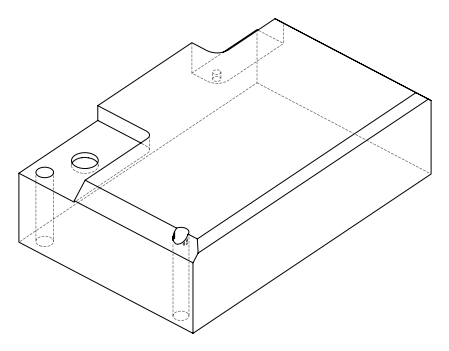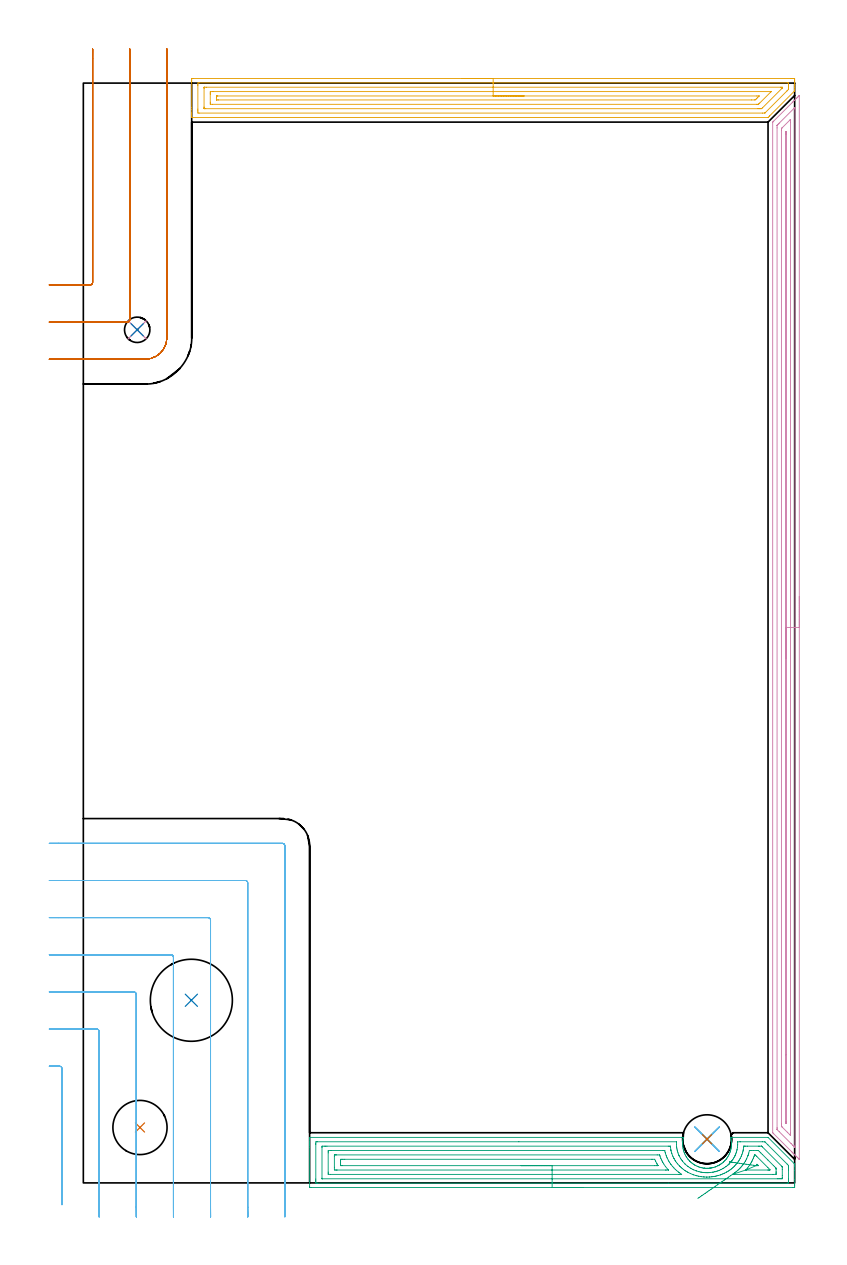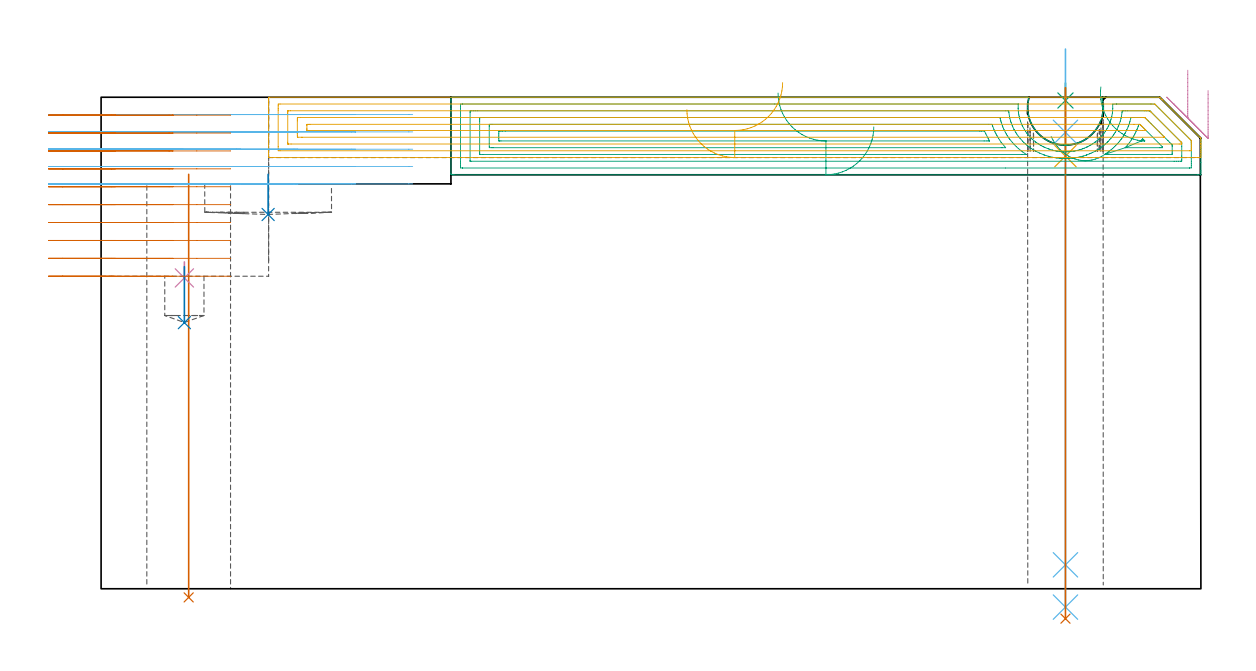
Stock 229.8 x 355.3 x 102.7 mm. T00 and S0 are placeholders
(PLAN: 13 operations, 8 tool changes, 45.2 min)
(1 INDEXABLE_INSERT_DRILL_THROUGH_HOLE_FROM_SOLID | STEP1HOLE_1 | NXT0302_006 | 0.36 min | 24668 mm3)
(2 INDEXABLE_INSERT_DRILL_BLIND_HOLE_FROM_SOLID | STEP1POCKET | NXT0302_024 | 0.04 min | 13329 mm3)
(3 SPOT_DRILL | STEP1HOLE | NXT0321_9005460120000 | 0.03 min | 5 mm3)
(4 SPOT_DRILL_1 | STEP1POCKET_1 | NXT0321_9005460120000 | 0.04 min | 4101 mm3)
(5 DRILL_BLIND_HOLE_INTO_CENTER | STEP1HOLE | NXT0301_053 | 0.06 min | 589 mm3)
(6 GUN_DRILL_THROUGH_HOLE | STEP1HOLE | UGT0307_007 | 0.57 min | 7444 mm3)
(7 DRILL_TO_ENLARGE_THROUGH_HOLE | STEP1HOLE | UGT0301_240 | 0.45 min | 12070 mm3)
(8 DRILL_BLIND_HOLE_INTO_CENTER_1 | STEP1POCKET_1 | NXT0301_053 | 0.06 min | 487 mm3)
(9 AREA_MILL | FG_CHAMFER_SURFACE | UGT0205_001 | 7.62 min | 20972 mm3)
(10 AREA_MILL_1 | FG_CHAMFER_SURFACE_1 | UGT0205_001 | 10.88 min | 12630 mm3)
(11 AREA_MILL_2 | FG_CHAMFER_SURFACE_2 | UGT0205_001 | 7.9 min | 15651 mm3)
(12 MILL_CORNER_NOTCH_RECTANGULAR | CORNER_NOTCH_RECTANGULAR | NXT0201_012 | Follow Part, ap 4, ae 75% | 9.56 min | 140143 mm3)
(13 MILL_CORNER_NOTCH_RECTANGULAR_1 | CORNER_NOTCH_RECTANGULAR_1 | NXT0201_012 | Follow Part, ap 4, ae 75% | 7.59 min | 120766 mm3)
(TOOL NXT0302_006 | Index. Insert Drill 17.5mm [880-D1750L25-05] | D17.5 PA176 FL88 Z2)
(TOOL NXT0302_024 | Index. Insert Drill 26.5mm [880-D2650L32-03] | D26.5 PA176 FL80 Z2)
(TOOL NXT0321_9005460120000 | NC Spot Drill, 142deg, 12mm, Carbide, Uncoated | D12 PA142 FL30 Z2)
(TOOL NXT0301_053 | Carbide Drill 8.2mm [860.1-0820-025A1-MM 2214] | D8.2 PA140 FL47 Z2)
(TOOL UGT0307_007 | Gun Drill 10 mm | D10 PA130 FL24 Z1)
(TOOL UGT0301_240 | Twist Drill 15.8 mm | D15.8 PA118 FL120 Z2)
(TOOL UGT0205_001 | Chamfer Mill 20 x 3 x 45 deg. | D20 FL50 Z2)
(TOOL NXT0201_012 | ENDMILL 16mm [2P460-1600-NA 1630] | D16 FL38 Z6)
(OP 1 INDEXABLE_INSERT_DRILL_THROUGH_HOLE_FROM_SOLID)
G17 G21 G94 G90
T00 M6
G54
G17 G0 G90 X18.3 Y17.9 S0 M3
G43 Z112.7 H1
G94 G81 G98 Z-1.806 F250. R86.6
G80
M5
M2
(OP 2 INDEXABLE_INSERT_DRILL_BLIND_HOLE_FROM_SOLID)
G17 G21 G94 G90
T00 M6
G54
G17 G0 G90 X34.9 Y59. S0 M3
G43 Z112.7 H1
G94 G81 G98 Z78.2 F250. R86.6
G80
M5
M2
(OP 3 SPOT_DRILL)
G17 G21 G94 G90
T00 M6
G54
G17 G0 G90 X201.5 Y14.1 S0 M3
G43 Z112.7 H0
G94 G81 G98 Z102.02 F250. R105.7
G80
M5
M2
(OP 4 SPOT_DRILL_1)
G17 G21 G94 G90
T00 M6
G54
G17 G0 G90 X17.4 Y275.6 S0 M3
G43 Z112.7 H0
G94 G81 G98 Z64.947 F250. R68.3
G80
M5
M2
(OP 5 DRILL_BLIND_HOLE_INTO_CENTER)
G17 G21 G94 G90
T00 M6
G54
G17 G0 G90 X201.5 Y14.1 S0 M3
G43 Z112.7 H1
G94 G81 G98 Z90.4 F250. R104.7
G80
M5
M2
(OP 6 GUN_DRILL_THROUGH_HOLE)
G17 G21 G94 G90
T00 M6
G54
G17 G0 G90 X201.5 Y14.1 M8
G43 Z112.773 H0
S716 M3
G94 G1 Z95.368 F125. M26
G4 X.084
Z5. F250.
G4 X.084
Z-3.832 F125.
G4 X.084
M5
M9
G0 Z112.773
M2
(OP 7 DRILL_TO_ENLARGE_THROUGH_HOLE)
G17 G21 G94 G90
T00 M6
G54
G17 G0 G90 X201.5 Y14.1 S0 M3
G43 Z112.7 H0
G94 G73 G98 Z-6.247 F250. Q15.564 R104.7
G80
M5
M2
(OP 8 DRILL_BLIND_HOLE_INTO_CENTER_1)
G17 G21 G94 G90
T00 M6
G54
G17 G0 G90 X17.4 Y275.6 S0 M3
G43 Z112.7 H1
G94 G81 G98 Z55.6 F250. R67.3
G80
M5
M2
(OP 9 AREA_MILL)
G17 G21 G94 G90
T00 M6
G54
G17 G0 G90 X161.45 Y-1.5 S1061 M3
G43 Z112.7 H0
Z96.5
G94 G1 X161.412 Z95.628 F250.
X161.298 Z94.764
X161.109 Z93.912
X160.847 Z93.08
X160.513 Z92.274
X160.11 Z91.5
X159.642 Z90.764
X159.11 Z90.072
X158.521 Z89.429
X157.878 Z88.84
X157.186 Z88.308
X156.45 Z87.84
X155.676 Z87.437
X154.87 Z87.103
X154.038 Z86.841
X153.187 Z86.652
X152.322 Z86.538
X151.45 Z86.5
X73.719
X73.374 Y-1.496 Z86.502
X73.11 Y-1.492 Z86.506
X73.1 Y-1.224 Z86.774
Y11.486 Z99.481
Y12.031 Z100.028
Y12.375 Z100.371
Y12.919 Z100.916
Y13.263 Z101.258
Y13.95 Z101.95
Y14.276 Z102.275
X73.107 Y14.661 Z102.653
X73.11 Y14.697 Z102.688
X73.273 Y14.7 Z102.7
X193.442
X193.872 Y14.693 Z102.693
X193.805 Y14.365 Z102.364
X193.708 Y13.846 Z101.846
X193.648 Y13.404 Z101.404
X193.615 Y12.962 Z100.962
X193.608 Y12.52 Z100.52
X193.626 Y12.078 Z100.078
X193.668 Y11.635 Z99.635
X193.735 Y11.194 Z99.194
X193.828 Y10.75 Z98.75
X193.889 Y10.524 Z98.524
X193.947 Y10.311 Z98.309
X194.097 Y9.869 Z97.861
X194.159 Y9.709 Z97.703
X194.223 Y9.543 Z97.541
X194.269 Y9.427 Z97.425
X194.288 Y9.381 Z97.38
X194.5 Y8.958 Z96.957
X194.73 Y8.543 Z96.541
X194.835 Y8.377 Z96.374
X194.947 Y8.199 Z96.197
X195.181 Y7.863 Z95.861
X195.229 Y7.802 Z95.8
X195.343 Y7.659 Z95.657
X195.699 Y7.253 Z95.252
X195.825 Y7.122 Z95.12
X195.901 Y7.044 Z95.04
X195.967 Y6.973 Z94.972
X196.073 Y6.863 Z94.862
X196.123 Y6.818 Z94.817
X196.169 Y6.775 Z94.773
X196.561 Y6.446 Z94.445
X196.966 Y6.138 Z94.136
X197.337 Y5.891 Z93.889
X197.463 Y5.816 Z93.815
X197.595 Y5.738 Z93.737
X197.858 Y5.594 Z93.594
X198.301 Y5.387 Z93.384
X198.595 Y5.267 Z93.266
X198.75 Y5.206 Z93.201
X198.803 Y5.189 Z93.182
X199.182 Y5.057 Z93.056
X199.328 Y5.006 Z93.006
X199.654 Y4.926 Z92.924
X199.697 Y4.918 Z92.914
X200.088 Y4.835 Z92.834
X200.495 Y4.773 Z92.771
X200.536 Y4.767 Z92.764
X200.59 Y4.763 Z92.757
X200.623 Y4.76 Z92.753
X200.862 Y4.734 Z92.733
X200.981 Y4.723 Z92.721
X201.268 Y4.708 Z92.705
X201.316 Y4.705 Z92.703
X201.434 Z92.704
X201.483 Z92.702
X201.538 Z92.704
X201.541
X201.666 Y4.707 Z92.703
X201.707 Y4.706
X201.776 Y4.709 Z92.707
X201.875 Y4.713 Z92.712
X202.074 Y4.73 Z92.729
X202.32 Y4.752 Z92.749
X202.377 Y4.76 Z92.756
X202.431 Y4.767 Z92.764
X202.464 Y4.771 Z92.769
X202.659 Y4.796 Z92.796
X202.768 Y4.81 Z92.81
X202.907 Y4.837 Z92.837
X203.213 Y4.896 Z92.894
X203.672 Y5.007 Z93.005
X204.105 Y5.152 Z93.147
X204.164 Y5.176 Z93.169
X204.359 Y5.248 Z93.248
X204.407 Y5.267 Z93.267
X204.554 Y5.326 Z93.323
X204.611 Y5.352 Z93.347
X204.998 Y5.523 Z93.523
X205.057 Y5.555 Z93.554
X205.334 Y5.701 Z93.699
X205.504 Y5.8 Z93.797
X205.663 Y5.891 Z93.889
X205.89 Y6.039 Z94.036
X206.048 Y6.156 Z94.153
X206.343 Y6.373 Z94.372
X206.783 Y6.73 Z94.728
X206.844 Y6.788 Z94.786
X207.142 Y7.09 Z95.088
X207.236 Y7.185 Z95.184
X207.257 Y7.206 Z95.205
X207.66 Y7.658 Z95.658
X207.738 Y7.766 Z95.764
X207.858 Y7.933 Z95.929
X207.984 Y8.105 Z96.102
X208.267 Y8.542 Z96.541
X208.568 Y9.077 Z97.077
X208.727 Y9.426 Z97.426
X208.903 Y9.865 Z97.865
X209.053 Y10.31 Z98.31
X209.172 Y10.75 Z98.75
X209.265 Y11.194 Z99.194
X209.332 Y11.635 Z99.635
X209.374 Y12.078 Z100.078
X209.392 Y12.52 Z100.52
X209.385 Y12.962 Z100.962
X209.352 Y13.404 Z101.404
X209.293 Y13.846 Z101.846
X209.208 Y14.305 Z102.305
X209.141 Y14.596 Z102.595
X209.139 Y14.61 Z102.609
X209.128 Y14.693 Z102.693
X209.525 Y14.7 Z102.7
X221.14
X221.194 Y14.695 Z102.691
X221.254 Y14.646 Z102.646
X229.627 Y6.273 Z94.271
X229.742 Y6.156 Z94.154
X229.79 Y6.104 Z94.102
X229.8 Y5.469 Z93.468
Y4.036 Z92.032
Y1.098 Z89.094
Y-0.679 Z87.318
X229.798 Y-0.951 Z87.046
X229.792 Y-1.492 Z86.506
X229.727 Y-1.494 Z86.503
X229.181 Y-1.5 Z86.5
X151.45
Y-0.086 Z87.914
X75.528 Y-0.085 Z87.915
X75.506 Y-0.084 Z87.916
X75.11 Y-0.063 Z87.937
X75.103 Y0.338 Z88.338
X75.101 Y0.825 Z88.825
X75.1 Y1.229 Z89.229
X75.101 Y12.375 Z100.375
X75.102 Y12.776 Z100.776
X75.11 Y13.263 Z101.263
X75.485 Y13.284 Z101.284
X75.506 Y13.285 Z101.285
X140.706 Y13.286 Z101.286
X191.633 Y13.285 Z101.285
X191.635 Y13.283 Z101.283
Y13.263 Z101.263
X191.614 Y12.416 Z100.416
X191.615 Y12.375 Z100.375
X191.655 Y11.718 Z99.718
X191.68 Y11.486 Z99.486
X191.684 Y11.458 Z99.458
X191.765 Y10.993 Z98.993
X191.848 Y10.598 Z98.598
X191.906 Y10.349 Z98.349
X192.104 Y9.709 Z97.709
X192.363 Y9.006 Z97.006
X192.451 Y8.821 Z96.821
X192.549 Y8.622 Z96.622
X192.935 Y7.933 Z95.933
X193.133 Y7.619 Z95.619
X193.442 Y7.172 Z95.172
X193.548 Y7.044 Z95.044
X194.303 Y6.188 Z94.188
X194.334 Y6.156 Z94.156
X194.542 Y5.95 Z93.95
X195.229 Y5.383 Z93.383
X195.271 Y5.351 Z93.351
X195.386 Y5.267 Z93.267
X195.822 Y4.966 Z92.966
X196.123 Y4.774 Z92.774
X196.373 Y4.627 Z92.627
X196.841 Y4.379 Z92.379
X197.016 Y4.294 Z92.294
X197.177 Y4.219 Z92.219
X197.91 Y3.928 Z91.928
X198.097 Y3.864 Z91.864
X198.716 Y3.664 Z91.664
X198.803 Y3.64 Z91.64
X198.87 Y3.623 Z91.623
X199.468 Y3.491 Z91.491
X199.697 Y3.449 Z91.449
X199.746 Y3.441 Z91.441
X200.205 Y3.378 Z91.378
X200.59 Y3.338 Z91.338
X200.759 Y3.323 Z91.323
X201.135 Y3.302 Z91.302
X201.483 Y3.297 Z91.297
X201.678
X202.024 Y3.309 Z91.309
X202.377 Y3.337 Z91.337
X202.518 Y3.35 Z91.35
X203.27 Y3.445 Z91.445
X203.31 Y3.451 Z91.451
X203.524 Y3.491 Z91.491
X204.049 Y3.605 Z91.605
X204.101 Y3.617 Z91.617
X204.164 Y3.633 Z91.633
X204.493 Y3.724 Z91.724
X204.74 Y3.806 Z91.806
X205.057 Y3.914 Z91.914
X205.394 Y4.045 Z92.045
X205.951 Y4.279 Z92.279
X206.02 Y4.31 Z92.31
X206.162 Y4.379 Z92.379
X206.605 Y4.617 Z92.617
X206.844 Y4.755 Z92.755
X207.161 Y4.952 Z92.952
X207.612 Y5.267 Z93.267
X207.685 Y5.32 Z93.32
X207.738 Y5.36 Z93.36
X208.178 Y5.718 Z93.718
X208.334 Y5.847 Z93.847
X208.631 Y6.127 Z94.127
X208.645 Y6.141 Z94.141
X208.659 Y6.156 Z94.156
X209.073 Y6.604 Z94.604
X209.457 Y7.044 Z95.044
X209.487 Y7.081 Z95.081
X209.525 Y7.131 Z95.131
X209.851 Y7.608 Z95.608
X210.061 Y7.933 Z95.933
X210.194 Y8.155 Z96.155
X210.418 Y8.545 Z96.545
X210.508 Y8.732 Z96.732
X210.547 Y8.821 Z96.821
X210.769 Y9.36 Z97.36
X210.896 Y9.709 Z97.709
X211. Y10.019 Z98.019
X211.153 Y10.598 Z98.598
X211.183 Y10.726 Z98.726
X211.311 Y11.424 Z99.424
X211.317 Y11.486 Z99.486
X211.381 Y12.306 Z100.306
Y12.375 Z100.375
X211.372 Y13.202 Z101.202
X211.375 Y13.263 Z101.263
X212.183 Y13.285 Z101.285
X212.205
X219.353
X220.175 Y13.263 Z101.263
X220.246 Y13.198 Z101.198
X221.076 Y12.375 Z100.375
X221.139 Y12.311 Z100.311
X227.394 Y6.055 Z94.055
X227.78 Y5.659 Z93.659
X227.79 Y5.267 Z93.267
X227.798 Y4.865 Z92.865
X227.8 Y4.379 Z92.379
Y3.975 Z91.975
Y1.31 Z89.31
X227.799 Y0.825 Z88.825
X227.798 Y0.424 Z88.424
X227.79 Y-0.063 Z87.937
X227.415 Y-0.084 Z87.916
X227.394 Y-0.085 Z87.915
X188.987 Y-0.086 Z87.914
X151.45
Y1.328 Z89.328
X77.293 Y1.329 Z89.329
X77.164 Y1.33 Z89.33
X77.119 Y1.333 Z89.333
X77.113 Y1.334 Z89.334
X77.109 Y1.348 Z89.348
X77.104 Y1.394 Z89.394
X77.101 Y1.522 Z89.522
Y11.486 Z99.486
X77.103 Y11.676 Z99.676
X77.11 Y11.863 Z99.863
X77.293 Y11.866 Z99.866
X77.801 Y11.87 Z99.87
X78.187 Y11.871 Z99.871
X78.693
X188.975
X189.483 Y11.869 Z99.869
X189.611 Y11.866 Z99.866
X189.629 Y11.865 Z99.865
X189.637 Y11.822 Z99.822
X189.655 Y11.698 Z99.698
X189.684 Y11.486 Z99.486
X189.805 Y10.661 Z98.661
X189.817 Y10.598 Z98.598
X189.869 Y10.355 Z98.355
X190.009 Y9.849 Z97.849
X190.05 Y9.709 Z97.709
X190.132 Y9.448 Z97.448
X190.369 Y8.821 Z96.821
X190.483 Y8.536 Z96.536
X190.762 Y7.964 Z95.964
X190.779 Y7.933 Z95.933
X190.8 Y7.895 Z95.895
X191.139 Y7.308 Z95.308
X191.306 Y7.044 Z95.044
X191.655 Y6.541 Z94.541
X191.977 Y6.156 Z94.156
X192.549 Y5.515 Z93.515
X192.786 Y5.267 Z93.267
X193.13 Y4.953 Z92.953
X193.442 Y4.691 Z92.691
X193.829 Y4.379 Z92.379
X194.336 Y4.016 Z92.016
X194.655 Y3.806 Z91.806
X195.171 Y3.491 Z91.491
X195.229 Y3.458 Z91.458
X195.299 Y3.421 Z91.421
X196.123 Y3.022 Z91.022
X196.929 Y2.689 Z90.689
X197.016 Y2.657 Z90.657
X197.175 Y2.602 Z90.602
X197.91 Y2.373 Z90.373
X198.224 Y2.289 Z90.289
X198.803 Y2.162 Z90.162
X199.347 Y2.061 Z90.061
X199.697 Y2.009 Z90.009
X200.369 Y1.934 Z89.934
X200.59 Y1.914 Z89.914
X201.311 Y1.885 Z89.885
X201.483 Y1.882 Z89.882
X202.19 Y1.9 Z89.9
X202.377 Y1.915 Z89.915
X203.007 Y1.976 Z89.976
X203.27 Y2.01 Z90.01
X203.792 Y2.084 Z90.084
X204.164 Y2.157 Z90.157
X204.532 Y2.236 Z90.236
X205.057 Y2.364 Z90.364
X205.246 Y2.414 Z90.414
X205.837 Y2.602 Z90.602
X205.921 Y2.631 Z90.631
X205.951 Y2.642 Z90.642
X206.556 Y2.889 Z90.889
X206.844 Y3.013 Z91.013
X207.176 Y3.161 Z91.161
X207.738 Y3.442 Z91.442
X207.769 Y3.459 Z91.459
X207.826 Y3.491 Z91.491
X208.326 Y3.794 Z91.794
X208.631 Y3.992 Z91.992
X208.859 Y4.152 Z92.152
X209.171 Y4.379 Z92.379
X209.371 Y4.532 Z92.532
X209.525 Y4.655 Z92.655
X209.86 Y4.934 Z92.934
X210.214 Y5.267 Z93.267
X210.317 Y5.368 Z93.368
X210.418 Y5.473 Z93.473
X210.746 Y5.829 Z93.829
X211.032 Y6.156 Z94.156
X211.159 Y6.307 Z94.307
X211.311 Y6.501 Z94.501
X211.536 Y6.821 Z94.821
X211.686 Y7.044 Z95.044
X211.889 Y7.358 Z95.358
X212.205 Y7.89 Z95.89
X212.22 Y7.918 Z95.918
X212.227 Y7.933 Z95.933
X212.504 Y8.524 Z96.524
X212.629 Y8.821 Z96.821
X212.76 Y9.157 Z97.157
X212.952 Y9.709 Z97.709
X212.988 Y9.819 Z97.819
X213.098 Y10.228 Z98.228
X213.167 Y10.53 Z98.53
X213.18 Y10.598 Z98.598
X213.198 Y10.696 Z98.696
X213.314 Y11.486 Z99.486
X213.351 Y11.806 Z99.806
X213.357 Y11.843 Z99.843
X213.362 Y11.859 Z99.859
X213.375 Y11.864 Z99.864
X213.475 Y11.868 Z99.868
X213.606 Y11.87 Z99.87
X213.992 Y11.871 Z99.871
X214.498
X218.072
X218.459
X218.967 Y11.87 Z99.87
X219.062 Y11.867 Z99.867
X219.107 Y11.865 Z99.865
X219.135 Y11.854 Z99.854
X219.183 Y11.81 Z99.81
X219.353 Y11.647 Z99.647
X225.607 Y5.394 Z93.394
X225.73 Y5.267 Z93.267
X225.768 Y5.223 Z93.223
X225.79 Y5.193 Z93.193
X225.793 Y5.171 Z93.171
X225.799 Y5.077 Z93.077
X225.8 Y4.379 Z92.379
Y2.41 Z90.41
X225.799 Y1.714 Z89.714
X225.797 Y1.524 Z89.524
X225.79 Y1.336 Z89.336
X225.607 Y1.334 Z89.334
X225.099 Y1.33 Z89.33
X224.713 Y1.329 Z89.329
X224.207 Y1.328 Z89.328
X151.45
Y2.743 Z90.743
X79.832
X79.188 Y2.748 Z90.748
X79.118 Y2.749 Z90.749
X79.11 Y2.839 Z90.839
X79.106 Y3.05 Z91.05
X79.1 Y3.471 Z91.471
Y9.709 Z97.709
X79.106 Y10.144 Z98.144
X79.11 Y10.36 Z98.36
X79.123 Y10.45 Z98.45
X79.226 Y10.452 Z98.452
X79.974 Y10.457 Z98.457
X80.115
X187.33
X187.641 Y10.455 Z98.455
X187.795 Y10.452 Z98.452
X187.809 Y10.451 Z98.451
X187.818 Y10.439 Z98.439
X187.832 Y10.4 Z98.4
X187.848 Y10.344 Z98.344
X187.981 Y9.809 Z97.809
X188.009 Y9.709 Z97.709
X188.082 Y9.454 Z97.454
X188.3 Y8.821 Z96.821
X188.418 Y8.487 Z96.487
X188.561 Y8.145 Z96.145
X188.664 Y7.933 Z95.933
X188.975 Y7.317 Z95.317
X189.128 Y7.044 Z95.044
X189.329 Y6.693 Z94.693
X189.694 Y6.156 Z94.156
X189.869 Y5.906 Z93.906
X190.405 Y5.267 Z93.267
X190.762 Y4.868 Z92.868
X191.23 Y4.379 Z92.379
X191.655 Y3.996 Z91.996
X192.271 Y3.491 Z91.491
X192.549 Y3.284 Z91.284
X193.264 Y2.779 Z90.779
X193.279 Y2.765 Z90.765
X193.294 Y2.75 Z90.75
X192.408 Y2.743 Z90.743
X151.45
Y4.157 Z92.157
X81.984
X81.761 Y4.158 Z92.158
X81.537 Y4.161 Z92.161
X81.11 Y4.167 Z92.167
X81.107 Y4.379 Z92.379
X81.101 Y5.035 Z93.035
X81.1 Y8.589 Z96.589
X81.102 Y8.821 Z96.821
X81.107 Y8.985 Z96.985
X81.11 Y9.024 Z97.024
X81.117 Y9.036 Z97.036
X81.165 Y9.038 Z97.038
X81.314 Y9.041 Z97.041
X81.538 Y9.043 Z97.043
X81.761
X185.401 Y9.042 Z97.042
X186.076 Y9.038 Z97.038
X186.146 Y9.036 Z97.036
X186.205 Y8.91 Z96.91
X186.236 Y8.821 Z96.821
X186.295 Y8.65 Z96.65
X186.568 Y7.933 Z95.933
X186.775 Y7.455 Z95.455
X186.989 Y7.044 Z95.044
X187.188 Y6.668 Z94.668
X187.487 Y6.156 Z94.156
X188.058 Y5.291 Z93.291
X188.075 Y5.267 Z93.267
X188.975 Y4.205 Z92.205
X189.006 Y4.16 Z92.16
X188.975 Y4.159 Z92.159
X188.305 Y4.157 Z92.157
X188.082
X151.45
Y5.571 Z93.571
X83.547 Y5.572 Z93.572
X83.24 Y5.573 Z93.573
X83.158 Y5.575 Z93.575
X83.122 Y5.578 Z93.578
X83.11 Y5.592 Z93.592
X83.104 Y5.709 Z93.709
X83.101 Y6.156 Z94.156
X83.1 Y6.6 Z94.6
X83.102 Y7.044 Z95.044
X83.107 Y7.482 Z95.482
X83.116 Y7.622 Z95.622
X83.254 Y7.624 Z95.624
X83.547 Y7.627 Z95.627
X83.853 Y7.628 Z95.628
X84.441 Y7.629 Z95.629
X183.614
X183.921 Y7.628 Z95.628
X184.508 Y7.623 Z95.623
X184.585 Y7.622 Z95.622
X184.867 Y7.044 Z95.044
X185.23 Y6.326 Z94.326
X185.323 Y6.156 Z94.156
X185.401 Y6.014 Z94.014
X185.588 Y5.68 Z93.68
X185.623 Y5.613 Z93.613
X185.637 Y5.582 Z93.582
X185.632 Y5.578 Z93.578
X185.589 Y5.576 Z93.576
X185.401 Y5.573 Z93.573
X185.096 Y5.571 Z93.571
X184.508
X151.45
X150.578 Z93.609
X149.714 Z93.723
X148.862 Z93.912
X148.03 Z94.174
X147.224 Z94.508
X146.45 Z94.911
X145.714 Z95.38
X145.022 Z95.911
X144.379 Z96.5
X143.79 Z97.143
X143.259 Z97.835
X142.79 Z98.571
X142.387 Z99.345
X142.053 Z100.151
X141.791 Z100.983
X141.602 Z101.835
X141.488 Z102.7
X141.45 Z103.571
G0 Z112.7
X198.512 Y-5.021
Z94.491
G1 X198.894 Y-4.756 Z93.753
X199.327 Y-4.455 Z93.058
X199.809 Y-4.121 Z92.412
X200.335 Y-3.756 Z91.819
X200.901 Y-3.363 Z91.284
X201.503 Y-2.944 Z90.812
X202.137 Y-2.504 Z90.405
X202.798 Y-2.046 Z90.067
X203.48 Y-1.572 Z89.8
X204.179 Y-1.087 Z89.607
X204.889 Y-0.594 Z89.488
X205.604 Y-0.097 Z89.445
X206.32 Y0.4 Z89.479
X207.031 Y0.894 Z89.588
X207.732 Y1.38 Z89.772
X208.416 Y1.855 Z90.03
X209.08 Y2.316 Z90.36
X209.717 Y2.759 Z90.759
X210.037 Y2.981 Z90.981
X210.275 Y3.149 Z91.149
X210.418 Y3.251 Z91.251
X210.556 Y3.354 Z91.354
X210.734 Y3.491 Z91.491
X211.055 Y3.746 Z91.746
X211.311 Y3.957 Z91.957
X211.535 Y4.157 Z92.157
X211.77 Y4.379 Z92.379
X211.987 Y4.595 Z92.595
X212.205 Y4.819 Z92.819
X212.42 Y5.054 Z93.054
X212.608 Y5.267 Z93.267
X212.832 Y5.532 Z93.532
X213.098 Y5.866 Z93.866
X213.22 Y6.035 Z94.035
X213.303 Y6.156 Z94.156
X213.577 Y6.568 Z94.568
X213.874 Y7.044 Z95.044
X213.918 Y7.117 Z95.117
X213.992 Y7.246 Z95.246
X214.222 Y7.704 Z95.704
X214.332 Y7.933 Z95.933
X214.601 Y8.538 Z96.538
X214.709 Y8.821 Z96.821
X214.756 Y8.95 Z96.95
X214.885 Y9.322 Z97.322
X214.972 Y9.623 Z97.623
X215.169 Y10.408 Z98.408
X215.18 Y10.446 Z98.446
X215.216 Y10.45 Z98.45
X215.403 Y10.453 Z98.453
X215.779 Y10.456 Z98.456
X216.531 Y10.457 Z98.457
X217.424
X217.566
X217.709 Y10.456 Z98.456
X218.078 Y10.45 Z98.45
X218.459 Y10.086 Z98.086
X218.84 Y9.709 Z97.709
X219.353 Y9.199 Z97.199
X221.139 Y7.412 Z95.412
X222.926 Y5.625 Z93.625
X223.283 Y5.267 Z93.267
X223.635 Y4.913 Z92.913
X223.733 Y4.811 Z92.811
X223.79 Y4.749 Z92.749
X223.792 Y4.724 Z92.724
X223.797 Y4.616 Z92.616
X223.8 Y4.399 Z92.399
Y3.51 Z91.51
Y3.491 Z91.491
X223.794 Y3.056 Z91.056
X223.79 Y2.84 Z90.84
X223.777 Y2.749 Z90.749
X223.674 Y2.747 Z90.747
X222.926 Y2.743 Z90.743
X222.785
X210.418
X210.275 Y2.744 Z90.744
X209.87 Y2.75 Z90.75
X209.717 Y2.759 Z90.759
X213.992 Y4.159 Z92.159
X214.186 Y4.379 Z92.379
X214.506 Y4.757 Z92.757
X214.885 Y5.225 Z93.225
X214.903 Y5.25 Z93.25
X214.915 Y5.267 Z93.267
X215.262 Y5.782 Z93.782
X215.507 Y6.156 Z94.156
X215.612 Y6.322 Z94.322
X215.779 Y6.6 Z94.6
X215.934 Y6.889 Z94.889
X216.013 Y7.044 Z95.044
X216.229 Y7.485 Z95.485
X216.428 Y7.933 Z95.933
X216.501 Y8.103 Z96.103
X216.672 Y8.535 Z96.535
X216.747 Y8.746 Z96.746
X216.775 Y8.821 Z96.821
X216.857 Y9.036 Z97.036
X216.937
X217.065 Y9.025 Z97.025
X217.275 Y8.821 Z96.821
X217.566 Y8.535 Z96.535
X221.139 Y4.961 Z92.961
X221.711 Y4.379 Z92.379
X221.79 Y4.295 Z92.295
X221.792 Y4.215 Z92.215
X221.79 Y4.176 Z92.176
X221.783 Y4.164 Z92.164
X221.735 Y4.162 Z92.162
X221.586 Y4.159 Z92.159
X221.363 Y4.157 Z92.157
X221.139
X214.144
X213.992 Y4.159 Z92.159
X217.357 Y5.577 Z93.577
X217.36 Y5.593 Z93.593
X217.408 Y5.684 Z93.684
X217.444 Y5.748 Z93.748
X217.476 Y5.801 Z93.801
X217.566 Y5.949 Z93.949
X217.612 Y6.014 Z94.014
X217.65 Y5.99 Z93.99
X217.745 Y5.901 Z93.901
X217.931 Y5.72 Z93.72
X218.021 Y5.629 Z93.629
X218.064 Y5.583 Z93.583
X218.067 Y5.576 Z93.576
X218.065 Y5.575 Z93.575
X218.035 Y5.573 Z93.573
X217.91 Y5.571 Z93.571
X217.566
X217.409 Y5.573 Z93.573
X217.371 Y5.575 Z93.575
X217.357 Y5.577 Z93.577
X216.507 Y5.695 Z93.734
X215.674 Y5.811 Z93.965
X214.864 Y5.924 Z94.268
X214.083 Y6.033 Z94.642
X213.338 Y6.137 Z95.083
X212.633 Y6.235 Z95.587
X211.975 Y6.327 Z96.152
X211.367 Y6.411 Z96.773
X210.816 Y6.488 Z97.445
X210.325 Y6.557 Z98.163
X209.898 Y6.616 Z98.921
X209.537 Y6.666 Z99.714
X209.247 Y6.707 Z100.535
X209.029 Y6.737 Z101.379
X208.884 Y6.757 Z102.239
X208.814 Y6.767 Z103.109
X208.819 Y6.766 Z103.981
X208.9 Y6.755 Z104.85
G0 Z112.7
M5
M2
(OP 10 AREA_MILL_1)
G17 G21 G94 G90
T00 M6
G54
G17 G0 G90 X231.3 Y189.45 S1061 M3
G43 Z112.7 H0
Z104.1
G94 G1 Y189.412 Z103.228 F250.
Y189.298 Z102.364
Y189.109 Z101.512
Y188.847 Z100.68
Y188.513 Z99.874
Y188.11 Z99.1
Y187.642 Z98.364
Y187.111 Z97.672
Y186.521 Z97.029
Y185.878 Z96.44
Y185.186 Z95.908
Y184.45 Z95.44
Y183.676 Z95.037
Y182.87 Z94.703
Y182.038 Z94.441
Y181.187 Z94.252
Y180.322 Z94.138
Y179.45 Z94.1
X231.299 Y7.733 Z94.101
X231.296 Y7.687
X231.289 Y7.609 Z94.103
X231.195 Y7.704 Z94.201
X231.118 Y7.782 Z94.281
X230.766 Y8.133 Z94.632
X230.67 Y8.229 Z94.728
X230.5 Y8.397 Z94.894
X230.337 Y8.561 Z95.06
X230.223 Y8.676 Z95.175
X230.063 Y8.835 Z95.332
X229.909 Y8.99 Z95.489
X229.776 Y9.123 Z95.622
X229.625 Y9.272 Z95.77
X229.481 Y9.418 Z95.917
X229.329 Y9.57 Z96.069
X229.188 Y9.71 Z96.208
X229.052 Y9.847 Z96.345
X228.882 Y10.017 Z96.516
X223.023 Y15.877 Z102.377
X222.74 Y16.162 Z102.656
X222.705 Y16.206 Z102.69
X222.7 Y16.275 Z102.7
Y342.625
X222.705 Y342.695 Z102.69
X222.74 Y342.738 Z102.657
X223.022 Y343.022 Z102.378
X229.052 Y349.054 Z96.345
X229.188 Y349.19 Z96.208
X229.329 Y349.33 Z96.069
X229.481 Y349.482 Z95.917
X229.625 Y349.628 Z95.77
X230.075 Y350.075 Z95.325
X230.373 Y350.373 Z95.026
X230.5 Y350.502 Z94.896
X230.851 Y350.851 Z94.549
X231.036 Y351.037 Z94.363
X231.115 Y351.116 Z94.284
X231.271 Y351.268 Z94.127
X231.294 Y351.283 Z94.104
X231.299 Y351.268 Z94.099
X231.3 Y179.45 Z94.1
X229.886 Z95.514
X229.885 Y11.986 Z95.515
X229.884 Y11.805 Z95.516
X229.881 Y11.586 Z95.519
X229.879 Y11.493 Z95.521
X229.827 Y11.534 Z95.573
X229.547 Y11.805 Z95.853
X229.188 Y12.163 Z96.212
X228.65 Y12.699 Z96.75
X224.812 Y16.537 Z100.588
X224.182 Y17.17 Z101.218
X224.14 Y17.218 Z101.26
X224.121 Y17.242 Z101.279
X224.119 Y17.26 Z101.281
X224.116 Y17.348 Z101.284
X224.115 Y17.526 Z101.285
X224.114 Y17.883 Z101.286
Y340.836
X224.116 Y341.548 Z101.284
X224.119 Y341.639 Z101.281
X224.121 Y341.658 Z101.279
X224.134 Y341.675 Z101.266
X224.182 Y341.73 Z101.218
X224.5 Y342.05 Z100.9
X224.812 Y342.363 Z100.588
X229.545 Y347.095 Z95.855
X229.653 Y347.201 Z95.747
X229.81 Y347.353 Z95.59
X229.877 Y347.416 Z95.523
X229.882 Y347.28 Z95.518
X229.884 Y347.095 Z95.516
X229.885 Y346.914 Z95.515
X229.886 Y179.45 Z95.514
X228.472 Z96.928
X228.471 Y16.114 Z96.929
X228.466 Y15.382 Z96.934
X228.465 Y15.364 Z96.935
X228.428 Y15.382 Z96.972
X228.313 Y15.491 Z97.087
X227.523 Y16.276 Z97.877
X227.438 Y16.361 Z97.962
X225.735 Y18.064 Z99.665
X225.687 Y18.113 Z99.713
X225.586 Y18.22 Z99.814
X225.538 Y18.273 Z99.862
X225.535 Y18.471 Z99.865
X225.53 Y18.796 Z99.87
X225.529 Y18.958 Z99.871
Y19.12
Y340.104
X225.531 Y340.267 Z99.869
X225.535 Y340.59 Z99.865
X225.544 Y340.634 Z99.856
X225.559 Y340.653 Z99.841
X225.596 Y340.694 Z99.804
X225.687 Y340.788 Z99.713
X225.711 Y340.812 Z99.689
X228.313 Y343.414 Z97.087
X228.365 Y343.465 Z97.035
X228.42 Y343.519 Z96.98
X228.444 Y343.533 Z96.956
X228.465 Y343.544 Z96.935
X228.467 Y343.519 Z96.933
X228.47 Y343.418 Z96.93
X228.471 Y343.357 Z96.929
X228.472 Y342.625 Z96.928
Y179.45
X227.057 Z98.343
Y19.735
X227.054 Y19.349 Z98.346
X227.051 Y19.289 Z98.349
X227.045 Y19.216 Z98.355
X227.004 Y19.256 Z98.396
X226.955 Y19.306 Z98.445
X226.95 Y19.348 Z98.45
X226.946 Y19.46 Z98.454
X226.944 Y19.852 Z98.456
X226.943 Y41.391 Z98.457
Y338.66
X226.944 Y339.048 Z98.456
X226.947 Y339.436 Z98.453
X226.949 Y339.547 Z98.451
X226.955 Y339.594 Z98.445
X227.004 Y339.644 Z98.396
X227.045 Y339.684 Z98.355
X227.051 Y339.612 Z98.349
X227.054 Y339.554 Z98.346
X227.057 Y339.437 Z98.343
Y179.45
Y178.579 Z98.381
Y177.714 Z98.495
Y176.862 Z98.683
Y176.03 Z98.946
Y175.224 Z99.28
Y174.45 Z99.682
Y173.714 Z100.151
Y173.022 Z100.682
Y172.379 Z101.272
Y171.79 Z101.915
Y171.259 Z102.607
Y170.79 Z103.343
Y170.387 Z104.116
Y170.053 Z104.922
Y169.791 Z105.754
Y169.602 Z106.606
Y169.488 Z107.471
Y169.45 Z108.343
G0 Z112.7
M5
M2
(OP 11 AREA_MILL_2)
G17 G21 G94 G90
T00 M6
G54
G17 G0 G90 X122.4 Y356.8 S1061 M3
G43 Z112.7 H0
Z100.1
G94 G1 X122.438 Z99.228 F250.
X122.552 Z98.364
X122.741 Z97.512
X123.003 Z96.68
X123.337 Z95.874
X123.74 Z95.1
X124.208 Z94.364
X124.74 Z93.672
X125.329 Z93.029
X125.972 Z92.44
X126.664 Z91.908
X127.4 Z91.44
X128.174 Z91.037
X128.98 Z90.703
X129.812 Z90.441
X130.664 Z90.252
X131.528 Z90.138
X132.4 Z90.1
X228.663
X229.199 Y356.799 Z90.101
X229.728 Y356.793 Z90.102
X229.792 Y356.79 Z90.105
X229.8 Y356.267 Z90.627
Y355.689 Z91.209
Y355.38 Z91.516
Y354.801 Z92.095
Y354.493 Z92.403
Y353.999 Z92.899
Y353.875 Z93.024
Y353.335 Z93.564
X229.79 Y352.794 Z94.104
X229.717 Y352.718 Z94.181
X229.645 Y352.644 Z94.254
X221.734 Y344.733 Z102.165
X221.615 Y344.614 Z102.282
X221.235 Y344.235 Z102.663
X221.206 Y344.207 Z102.69
X221.196 Y344.205 Z102.693
X221.169 Y344.2 Z102.7
X35.155
X35.01 Y344.203 Z102.688
X35.007 Y344.229 Z102.662
X35. Y344.571 Z102.328
Y345.003 Z101.897
Y345.62 Z101.275
Y346.816 Z100.081
Y347.395 Z99.499
Y355.67 Z91.228
X35.004 Y356.267 Z90.63
X35.008 Y356.792 Z90.106
X35.071 Y356.794 Z90.103
X35.601 Y356.8 Z90.1
X132.4
Y355.386 Z91.514
X227.409
X227.79 Y355.38 Z91.52
X227.798 Y354.998 Z91.902
X227.799 Y354.493 Z92.407
Y354.11 Z92.79
X227.79 Y353.605 Z93.295
X227.78 Y353.242 Z93.658
X227.414 Y352.865 Z94.035
X227.341 Y352.791 Z94.109
X220.277 Y345.727 Z101.173
X220.221 Y345.675 Z101.225
X220.158 Y345.62 Z101.28
X219.391 Y345.614 Z101.286
X37.391
X37.01 Y345.62 Z101.28
X37.002 Y346.001 Z100.899
X37. Y346.507 Z100.393
Y346.891 Z100.009
Y354.493 Z92.407
X37.002 Y354.875 Z92.025
X37.01 Y355.38 Z91.52
X37.386 Y355.386 Z91.514
X132.4
Y353.972 Z92.928
X225.262 Y353.971 Z92.929
X225.63 Y353.97 Z92.93
X225.752 Y353.967 Z92.933
X225.788 Y353.965 Z92.935
X225.792 Y353.887 Z93.013
X225.793 Y353.775 Z93.125
X225.79 Y353.709 Z93.191
X225.739 Y353.645 Z93.255
X225.705 Y353.605 Z93.295
X225.668 Y353.568 Z93.332
X225.63 Y353.529 Z93.371
X219.385 Y347.286 Z99.614
X219.118 Y347.035 Z99.865
X218.858 Y347.031 Z99.869
X218.493 Y347.029 Z99.871
X217.969 Y347.028 Z99.872
X39.538 Y347.029 Z99.871
X39.17 Y347.03 Z99.87
X39.048 Y347.033 Z99.867
X39.012 Y347.035 Z99.865
X39.007 Y347.113 Z99.787
X39.002 Y347.226 Z99.674
X39. Y347.395 Z99.505
Y347.563 Z99.337
X39.001 Y353.605 Z93.295
X39.002 Y353.773 Z93.127
X39.01 Y353.942 Z92.958
X39.017 Y353.966 Z92.934
X39.033 Y353.968 Z92.932
X39.078 Y353.97 Z92.93
X39.17 Y353.971 Z92.929
X39.694 Y353.972 Z92.928
X132.4
Y352.557 Z94.343
X222.061
X222.128 Y352.556 Z94.344
X222.168 Y352.553 Z94.347
X222.185 Y352.552 Z94.348
X222.176 Y352.537 Z94.363
X222.137 Y352.489 Z94.411
X222.111 Y352.46 Z94.44
X218.493 Y348.842 Z98.058
X218.21 Y348.563 Z98.337
X218.12 Y348.477 Z98.423
X218.094 Y348.454 Z98.446
X218.056 Y348.45 Z98.45
X217.966 Y348.447 Z98.453
X217.601 Y348.443 Z98.457
X217.439
X41.684
X41.079 Y348.448 Z98.452
X41.014 Y348.45 Z98.45
X41.009 Y348.537 Z98.363
X41.004 Y348.732 Z98.168
X41. Y349.123 Z97.777
Y351.785 Z95.115
Y351.831 Z95.069
X41.006 Y352.252 Z94.648
X41.01 Y352.462 Z94.438
X41.021 Y352.551 Z94.349
X41.121 Y352.553 Z94.347
X41.846 Y352.557 Z94.343
X42.008
X132.4
Y351.143 Z95.757
X217.601
X218.296 Y351.139 Z95.761
X218.301 Y351.137 Z95.763
X218.313 Y351.123 Z95.777
X218.14 Y350.944 Z95.956
X217.873 Y350.673 Z96.227
X217.601 Y350.399 Z96.501
X217.428 Y350.228 Z96.672
X217.253 Y350.056 Z96.844
X217.07 Y349.88 Z97.02
X216.903 Y349.863 Z97.037
X215.816 Y349.857 Z97.043
X43.631 Y349.858 Z97.042
X43.43 Y349.859 Z97.041
X43.031 Y349.864 Z97.036
X43.009 Y349.87 Z97.03
X43.006 Y349.881 Z97.019
X43.002 Y349.912 Z96.988
X43.001 Y349.967 Z96.933
X43. Y350.056 Z96.844
Y350.683 Z96.217
X43.003 Y350.944 Z95.956
X43.008 Y351.1 Z95.8
X43.01 Y351.133 Z95.767
X43.096 Y351.137 Z95.763
X43.229 Y351.14 Z95.76
X43.431 Y351.143 Z95.757
X132.4
X133.272 Z95.795
X134.136 Z95.909
X134.988 Z96.098
X135.82 Z96.36
X136.626 Z96.694
X137.4 Z97.097
X138.136 Z97.565
X138.828 Z98.096
X139.471 Z98.686
X140.06 Z99.329
X140.592 Z100.021
X141.06 Z100.757
X141.463 Z101.531
X141.797 Z102.337
X142.059 Z103.169
X142.248 Z104.02
X142.362 Z104.885
X142.4 Z105.757
G0 Z112.7
M5
M2
(OP 12 MILL_CORNER_NOTCH_RECTANGULAR)
G17 G21 G94 G90
T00 M6
G54
G17 G0 G90 X-6.9 Y-7.048 S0 M3
G43 Z112.7 H1
Z99.08
G94 G1 Y-4.048 F250.
Y36.906 F500.
G3 X-7.694 Y37.7 R0.8
G2 X-8. Y37.699 R72.
G1 X-11. F250.
G0 Z112.7
X5.113 Y-11.
Z99.08
G1 X5.101 Y-8.
X5.1 Y-7.746 F500.
Y48.905
G3 X4.305 Y49.7 R0.8
G1 X-8.
X-11. F250.
G0 Z112.7
X17.117 Y-11.
Z99.08
G1 X17.101 Y-8.
X17.1 Y-7.746 F500.
Y60.905
G3 X16.305 Y61.7 R0.8
G1 X-8.
X-11. F250.
G0 Z112.7
X29.122 Y-11.
Z99.08
G1 X29.101 Y-8.
X29.1 Y-7.746 F500.
Y72.905
G3 X28.305 Y73.7 R0.8
G1 X-8.
X-11. F250.
G0 Z112.7
X41.133 Y-11.
Z99.08
G1 X41.101 Y-8.
G2 X41.1 Y-7.746 R24. F500.
G1 Y84.904
G3 X40.304 Y85.7 R0.8
G1 X-8.
X-11. F250.
G0 Z112.7
X53.166 Y-10.999
Z99.08
G1 X53.103 Y-8.
G2 X53.1 Y-7.746 R12. F500.
G1 Y96.904
G3 X52.304 Y97.7 R0.8
G1 X-8.
X-11. F250.
G0 Z112.7
X65.1 Y-10.746
Z99.08
G1 Y-7.746
Y108.904 F500.
G3 X64.304 Y109.7 R0.8
G1 X-8.
X-11. F250.
G0 Z112.7
X-6.9 Y-7.048
Z95.46
G1 Y-4.048
Y36.906 F500.
G3 X-7.694 Y37.7 R0.8
G2 X-8. Y37.699 R72.
G1 X-11. F250.
G0 Z112.7
X5.112 Y-11.
Z95.46
G1 X5.1 Y-8.
Y-7.761 F500.
Y48.905
G3 X4.305 Y49.7 R0.8
G1 X-8.
X-11. F250.
G0 Z112.7
X17.116 Y-11.
Z95.46
G1 X17.101 Y-8.
X17.1 Y-7.761 F500.
Y60.905
G3 X16.305 Y61.7 R0.8
G1 X-8.
X-11. F250.
G0 Z112.7
X29.121 Y-11.
Z95.46
G1 X29.101 Y-8.
X29.1 Y-7.761 F500.
Y72.905
G3 X28.305 Y73.7 R0.8
G1 X-8.
X-11. F250.
G0 Z112.7
X41.131 Y-11.
Z95.46
G1 X41.101 Y-8.
G2 X41.1 Y-7.761 R24. F500.
G1 Y84.904
G3 X40.304 Y85.7 R0.8
G1 X-8.
X-11. F250.
G0 Z112.7
X53.162 Y-10.999
Z95.46
G1 X53.102 Y-8.
G2 X53.1 Y-7.761 R12. F500.
G1 Y96.904
G3 X52.304 Y97.7 R0.8
G1 X-8.
X-11. F250.
G0 Z112.7
X65.1 Y-10.761
Z95.46
G1 Y-7.761
Y108.904 F500.
G3 X64.304 Y109.7 R0.8
G1 X-8.
X-11. F250.
G0 Z112.7
X-6.9 Y-7.048
Z91.84
G1 Y-4.048
Y36.906 F500.
G3 X-7.694 Y37.7 R0.8
G2 X-8. Y37.699 R72.
G1 X-11. F250.
G0 Z112.7
X5.1 Y-11.
Z91.84
G1 Y-8.
Y48.905 F500.
G3 X4.305 Y49.7 R0.8
G1 X-8.
X-11. F250.
G0 Z112.7
X17.1 Y-11.
Z91.84
G1 Y-8.
Y60.905 F500.
G3 X16.305 Y61.7 R0.8
G1 X-8.
X-11. F250.
G0 Z112.7
X29.1 Y-11.
Z91.84
G1 Y-8.
Y72.905 F500.
G3 X28.305 Y73.7 R0.8
G1 X-8.
X-11. F250.
G0 Z112.7
X41.1 Y-11.
Z91.84
G1 Y-8.
Y84.904 F500.
G3 X40.304 Y85.7 R0.8
G1 X-8.
X-11. F250.
G0 Z112.7
X53.1 Y-11.
Z91.84
G1 Y-8.
Y96.904 F500.
G3 X52.304 Y97.7 R0.8
G1 X-8.
X-11. F250.
G0 Z112.7
X65.1 Y-11.
Z91.84
G1 Y-8.
Y108.904 F500.
G3 X64.304 Y109.7 R0.8
G1 X-8.
X-11. F250.
G0 Z112.7
X-6.9 Y-7.048
Z88.22
G1 Y-4.048
Y36.906 F500.
G3 X-7.694 Y37.7 R0.8
G2 X-8. Y37.699 R72.
G1 X-11. F250.
G0 Z112.7
X5.1 Y-11.
Z88.22
G1 Y-8.
Y48.905 F500.
G3 X4.305 Y49.7 R0.8
G1 X-8.
X-11. F250.
G0 Z112.7
X17.1 Y-11.
Z88.22
G1 Y-8.
Y60.905 F500.
G3 X16.305 Y61.7 R0.8
G1 X-8.
X-11. F250.
G0 Z112.7
X29.1 Y-11.
Z88.22
G1 Y-8.
Y72.905 F500.
G3 X28.305 Y73.7 R0.8
G1 X-8.
X-11. F250.
G0 Z112.7
X41.1 Y-11.
Z88.22
G1 Y-8.
Y84.904 F500.
G3 X40.304 Y85.7 R0.8
G1 X-8.
X-11. F250.
G0 Z112.7
X53.1 Y-11.
Z88.22
G1 Y-8.
Y96.904 F500.
G3 X52.304 Y97.7 R0.8
G1 X-8.
X-11. F250.
G0 Z112.7
X65.1 Y-11.
Z88.22
G1 Y-8.
Y108.904 F500.
G3 X64.304 Y109.7 R0.8
G1 X-8.
X-11. F250.
G0 Z112.7
X-6.9 Y-7.048
Z84.6
G1 Y-4.048
Y36.906 F500.
G3 X-7.694 Y37.7 R0.8
G2 X-8. Y37.699 R72.
G1 X-11. F250.
G0 Z112.7
X5.1 Y-11.
Z84.6
G1 Y-8.
Y48.905 F500.
G3 X4.305 Y49.7 R0.8
G1 X-8.
X-11. F250.
G0 Z112.7
X17.1 Y-11.
Z84.6
G1 Y-8.
Y60.905 F500.
G3 X16.305 Y61.7 R0.8
G1 X-8.
X-11. F250.
G0 Z112.7
X29.1 Y-11.
Z84.6
G1 Y-8.
Y72.905 F500.
G3 X28.305 Y73.7 R0.8
G1 X-8.
X-11. F250.
G0 Z112.7
X41.1 Y-11.
Z84.6
G1 Y-8.
Y84.904 F500.
G3 X40.304 Y85.7 R0.8
G1 X-8.
X-11. F250.
G0 Z112.7
X53.1 Y-11.
Z84.6
G1 Y-8.
Y96.904 F500.
G3 X52.304 Y97.7 R0.8
G1 X-8.
X-11. F250.
G0 Z112.7
X65.1 Y-11.
Z84.6
G1 Y-8.
Y108.904 F500.
G3 X64.304 Y109.7 R0.8
G1 X-8.
X-11. F250.
G0 Z112.7
M5
M2
(OP 13 MILL_CORNER_NOTCH_RECTANGULAR_1)
G17 G21 G94 G90
T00 M6
G54
G17 G0 G90 X-11. Y290.1 S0 M3
G43 Z112.7 H1
Z98.96
G94 G1 X-8. F250.
X2.204 F500.
G3 X3. Y290.896 R0.8
G1 Y363.062
G2 X3.001 Y363.3 R24.
G1 X3.031 Y366.3 F250.
G0 Z112.7
X-11. Y278.1
Z98.96
G1 X-8.
X14.204 F500.
G3 X15. Y278.896 R0.8
G1 Y363.062
G2 X15.002 Y363.3 R12.
G1 X15.062 Y366.299 F250.
G0 Z112.7
X-11. Y266.1
Z98.96
G1 X-8.
X20. F500.
G3 X27. Y273.1 R7.
G1 Y363.062
Y366.062 F250.
G0 Z112.7
X-11. Y290.1
Z95.22
G1 X-8.
X2.204 F500.
G3 X3. Y290.896 R0.8
G1 Y363.3
Y366.3 F250.
G0 Z112.7
X-11. Y278.1
Z95.22
G1 X-8.
X14.204 F500.
G3 X15. Y278.896 R0.8
G1 Y363.3
Y366.3 F250.
G0 Z112.7
X-11. Y266.1
Z95.22
G1 X-8.
X20. F500.
G3 X27. Y273.1 R7.
G1 Y363.3
Y366.3 F250.
G0 Z112.7
X-11. Y290.1
Z91.48
G1 X-8.
X2.204 F500.
G3 X3. Y290.896 R0.8
G1 Y363.3
Y366.3 F250.
G0 Z112.7
X-11. Y278.1
Z91.48
G1 X-8.
X14.204 F500.
G3 X15. Y278.896 R0.8
G1 Y363.3
Y366.3 F250.
G0 Z112.7
X-11. Y266.1
Z91.48
G1 X-8.
X20. F500.
G3 X27. Y273.1 R7.
G1 Y363.3
Y366.3 F250.
G0 Z112.7
X-11. Y290.1
Z87.74
G1 X-8.
X2.204 F500.
G3 X3. Y290.896 R0.8
G1 Y363.3
Y366.3 F250.
G0 Z112.7
X-11. Y278.1
Z87.74
G1 X-8.
X14.204 F500.
G3 X15. Y278.896 R0.8
G1 Y363.3
Y366.3 F250.
G0 Z112.7
X-11. Y266.1
Z87.74
G1 X-8.
X20. F500.
G3 X27. Y273.1 R7.
G1 Y363.3
Y366.3 F250.
G0 Z112.7
X-11. Y290.1
Z84.
G1 X-8.
X2.204 F500.
G3 X3. Y290.896 R0.8
G1 Y363.3
Y366.3 F250.
G0 Z112.7
X-11. Y278.1
Z84.
G1 X-8.
X14.204 F500.
G3 X15. Y278.896 R0.8
G1 Y363.3
Y366.3 F250.
G0 Z112.7
X-11. Y266.1
Z84.
G1 X-8.
X20. F500.
G3 X27. Y273.1 R7.
G1 Y363.3
Y366.3 F250.
G0 Z112.7
X-11. Y290.1
Z80.26
G1 X-8.
X2.204 F500.
G3 X3. Y290.896 R0.8
G1 Y363.3
Y366.3 F250.
G0 Z112.7
X-11. Y278.1
Z80.26
G1 X-8.
X14.204 F500.
G3 X15. Y278.896 R0.8
G1 Y363.3
Y366.3 F250.
G0 Z112.7
X-11. Y266.1
Z80.26
G1 X-8.
X20. F500.
G3 X27. Y273.1 R7.
G1 Y363.3
Y366.3 F250.
G0 Z112.7
X-11. Y290.1
Z76.52
G1 X-8.
X2.204 F500.
G3 X3. Y290.896 R0.8
G1 Y363.3
Y366.3 F250.
G0 Z112.7
X-11. Y278.1
Z76.52
G1 X-8.
X14.204 F500.
G3 X15. Y278.896 R0.8
G1 Y363.3
Y366.3 F250.
G0 Z112.7
X-11. Y266.1
Z76.52
G1 X-8.
X20. F500.
G3 X27. Y273.1 R7.
G1 Y363.3
Y366.3 F250.
G0 Z112.7
X-11. Y290.1
Z72.78
G1 X-8.
X2.204 F500.
G3 X3. Y290.896 R0.8
G1 Y363.3
Y366.3 F250.
G0 Z112.7
X-11. Y278.1
Z72.78
G1 X-8.
X14.204 F500.
G3 X15. Y278.896 R0.8
G1 Y363.3
Y366.3 F250.
G0 Z112.7
X-11. Y266.1
Z72.78
G1 X-8.
X20. F500.
G3 X27. Y273.1 R7.
G1 Y363.3
Y366.3 F250.
G0 Z112.7
X-11. Y290.1
Z69.04
G1 X-8.
X2.204 F500.
G3 X3. Y290.896 R0.8
G1 Y363.3
Y366.3 F250.
G0 Z112.7
X-11. Y278.1
Z69.04
G1 X-8.
X14.204 F500.
G3 X15. Y278.896 R0.8
G1 Y363.3
Y366.3 F250.
G0 Z112.7
X-11. Y266.1
Z69.04
G1 X-8.
X20. F500.
G3 X27. Y273.1 R7.
G1 Y363.3
Y366.3 F250.
G0 Z112.7
X-11. Y290.1
Z65.3
G1 X-8.
X2.204 F500.
G3 X3. Y290.896 R0.8
G1 Y363.3
Y366.3 F250.
G0 Z112.7
X-11. Y278.1
Z65.3
G1 X-8.
X14.204 F500.
G3 X15. Y278.896 R0.8
G1 Y363.3
Y366.3 F250.
G0 Z112.7
X-11. Y266.1
Z65.3
G1 X-8.
X20. F500.
G3 X27. Y273.1 R7.
G1 Y363.3
Y366.3 F250.
G0 Z112.7
M5
M2
